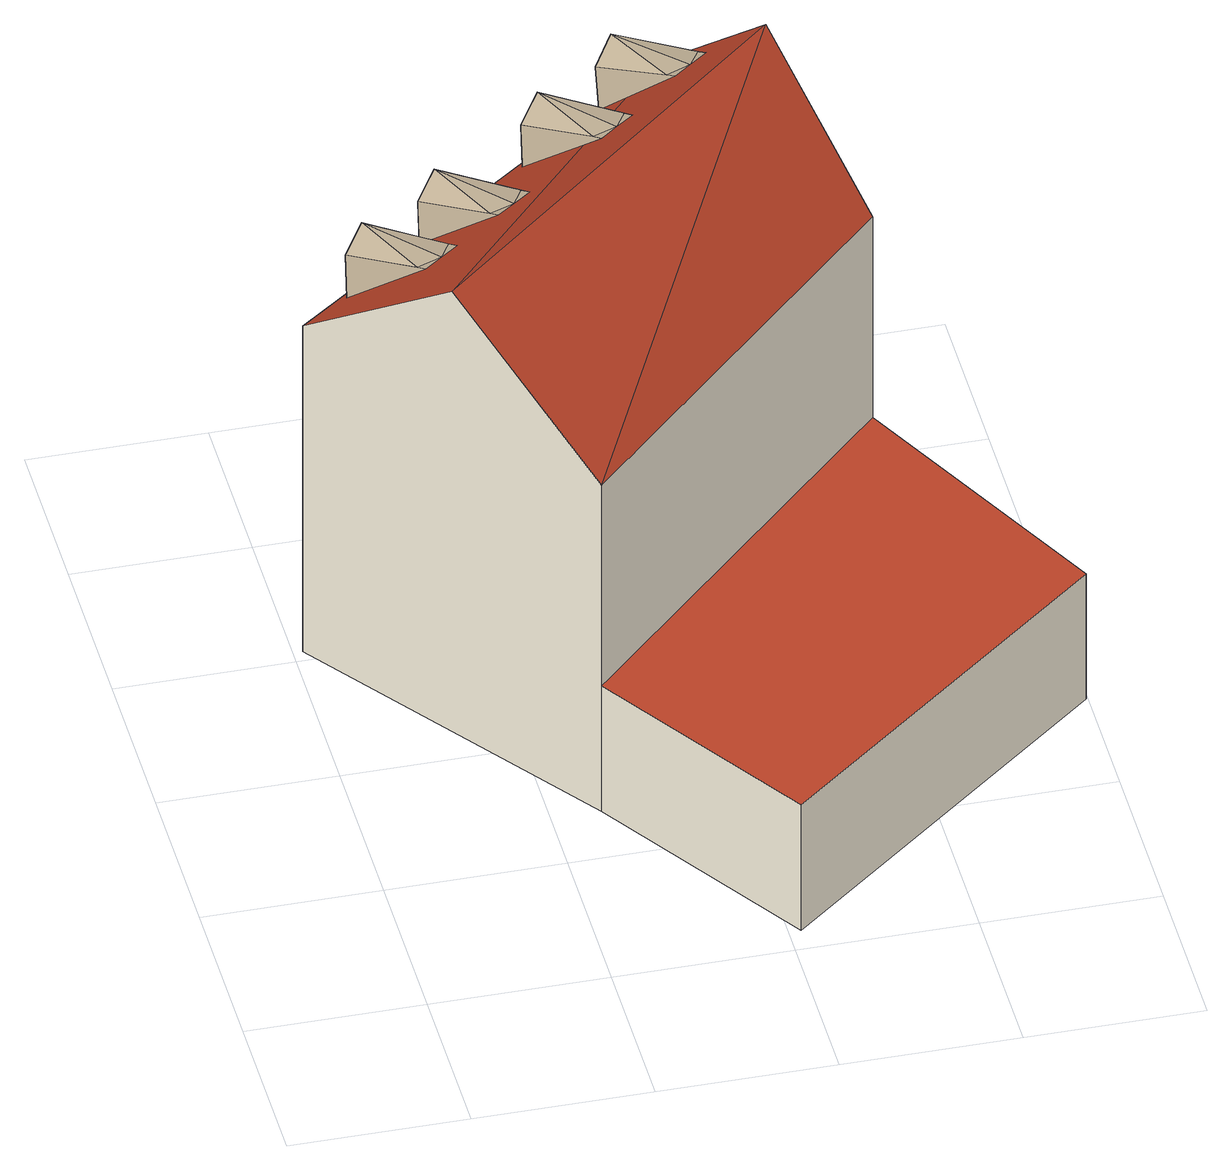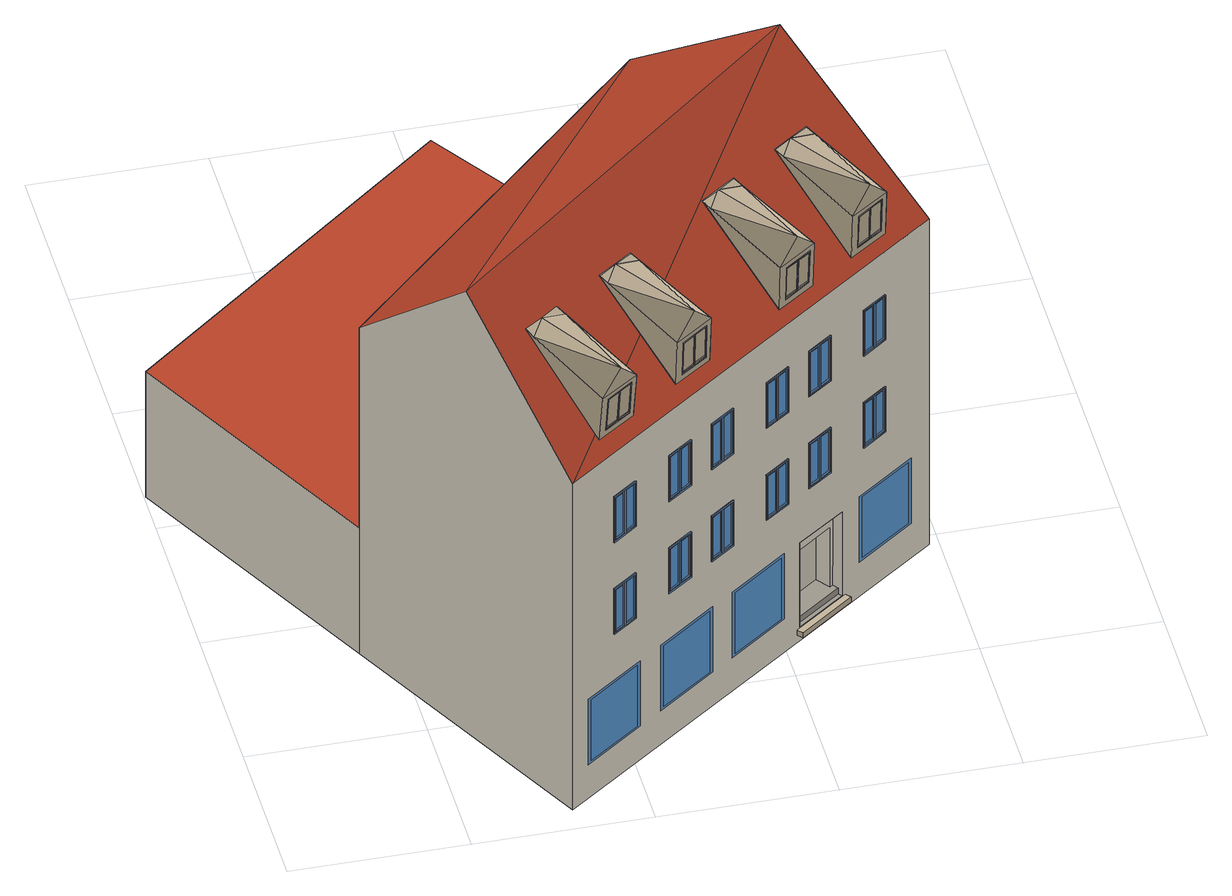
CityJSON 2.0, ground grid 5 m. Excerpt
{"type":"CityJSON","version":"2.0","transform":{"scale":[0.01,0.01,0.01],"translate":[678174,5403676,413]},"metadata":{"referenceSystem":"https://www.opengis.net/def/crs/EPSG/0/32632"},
"CityObjects":{
"building1":{"type":"Building","attributes":{"measuredHeight":14.84},"children":["building1-1","building1-2","building1-3","building1-4","building1-5"],"geometry":[{"type":"MultiSurface","lod":"3","boundaries":[[[0,1,2]],[[3,4,5,6]],[[7,0,8]],[[9,2,1]],[[2,8,0]],[[10,11,6,5]],[[12,10,5,4]],[[6,7,8,3]],[[11,13,1,0,7,6]],[[14,12,4,3]],[[8,2,9,15,14,3]],[[13,15,9,1],[16,17,18,19],[20,21,22,23],[24,25,26,27],[28,29,30,31],[32,33,34,35],[36,37,38,39],[40,41,42,43],[44,45,46,47],[48,49,50,51],[52,53,54,55],[56,57,58,59],[60,61,62,63],[64,65,66,67],[68,69,70,71],[72,73,74,75],[76,77,78,79],[80,81,82,83]],[[84,85,86,87]],[[88,89,90,91,92,93,85,84]],[[89,88,94,95]],[[19,18,96,97,93,92]],[[17,16,91,90,98,99]],[[71,70,69,68],[100,101,102,103]],[[101,100,103,102]],[[82,81,80,83],[104,105,106,107]],[[105,104,107,106]],[[76,79,78,77],[108,109,110,111]],[[109,108,111,110]],[[73,72,75,74],[112,113,114,115]],[[113,112,115,114]],[[116,117,118,119]],[[118,120,121,119]],[[122,123,124,125]],[[126,127,128,129]],[[121,120,130,131]],[[132,133,134,135],[130,120,124,123,136,137,118,117]],[[131,130,117,116]],[[137,124,120,118]],[[66,65,64,67],[138,139,129,128,140,141,127,126]],[[142,137,136,143]],[[139,144,145,129]],[[124,137,142,125]],[[135,67,66,132]],[[146,147,148,149]],[[128,150,151,140]],[[152,153,154,155]],[[156,157,151,150],[158,159,146,149]],[[67,135,134,64]],[[126,160,161,138]],[[65,133,132,66]],[[149,158,159,146]],[[129,145,160,126]],[[140,151,157,141]],[[133,65,64,134]],[[159,162,147,146]],[[143,122,125,142],[163,154,153,164]],[[141,157,156,127]],[[121,131,116,119],[148,165,162,147]],[[160,145,144,161],[152,166,167,155]],[[149,148,165,158]],[[158,165,162,159]],[[143,136,123,122]],[[152,166,167,155]],[[166,164,153,152]],[[138,161,144,139]],[[127,156,150,128]],[[168,169,170,171]],[[170,172,173,171]],[[174,175,176,177]],[[178,179,180,181]],[[173,172,182,183]],[[184,185,186,187],[182,172,176,175,188,189,170,169]],[[183,182,169,168]],[[189,176,172,170]],[[62,61,60,63],[190,191,181,180,192,193,179,178]],[[194,189,188,195]],[[191,196,197,181]],[[176,189,194,177]],[[187,63,62,184]],[[198,199,200,201]],[[180,202,203,192]],[[204,205,206,207]],[[208,209,203,202],[210,211,198,201]],[[63,187,186,60]],[[178,212,213,190]],[[61,185,184,62]],[[201,210,211,198]],[[181,197,212,178]],[[192,203,209,193]],[[185,61,60,186]],[[211,214,199,198]],[[195,174,177,194],[215,206,205,216]],[[193,209,208,179]],[[173,183,168,171],[200,217,214,199]],[[212,197,196,213],[204,218,219,207]],[[201,200,217,210]],[[210,217,214,211]],[[195,188,175,174]],[[204,218,219,207]],[[218,216,205,204]],[[190,213,196,191]],[[179,208,202,180]],[[220,221,222,223]],[[222,224,225,223]],[[226,227,228,229]],[[230,231,232,233]],[[225,224,234,235]],[[236,237,238,239],[234,224,228,227,240,241,222,221]],[[235,234,221,220]],[[241,228,224,222]],[[58,57,56,59],[242,243,233,232,244,245,231,230]],[[246,241,240,247]],[[243,248,249,233]],[[228,241,246,229]],[[239,59,58,236]],[[250,251,252,253]],[[232,254,255,244]],[[256,257,258,259]],[[260,261,255,254],[262,263,250,253]],[[59,239,238,56]],[[230,264,265,242]],[[57,237,236,58]],[[253,262,263,250]],[[233,249,264,230]],[[244,255,261,245]],[[237,57,56,238]],[[263,266,251,250]],[[247,226,229,246],[267,258,257,268]],[[245,261,260,231]],[[225,235,220,223],[252,269,266,251]],[[264,249,248,265],[256,270,271,259]],[[253,252,269,262]],[[262,269,266,263]],[[247,240,227,226]],[[256,270,271,259]],[[270,268,257,256]],[[242,265,248,243]],[[231,260,254,232]],[[272,273,274,275]],[[274,276,277,275]],[[278,279,280,281]],[[282,283,284,285]],[[277,276,286,287]],[[288,289,290,291],[286,276,280,279,292,293,274,273]],[[287,286,273,272]],[[293,280,276,274]],[[42,41,40,43],[294,295,285,284,296,297,283,282]],[[298,293,292,299]],[[295,300,301,285]],[[280,293,298,281]],[[291,43,42,288]],[[302,303,304,305]],[[284,306,307,296]],[[308,309,310,311]],[[312,313,307,306],[314,315,302,305]],[[43,291,290,40]],[[282,316,317,294]],[[41,289,288,42]],[[305,314,315,302]],[[285,301,316,282]],[[296,307,313,297]],[[289,41,40,290]],[[315,318,303,302]],[[299,278,281,298],[319,310,309,320]],[[297,313,312,283]],[[277,287,272,275],[304,321,318,303]],[[316,301,300,317],[308,322,323,311]],[[305,304,321,314]],[[314,321,318,315]],[[299,292,279,278]],[[308,322,323,311]],[[322,320,309,308]],[[294,317,300,295]],[[283,312,306,284]],[[324,325,326,327]],[[326,328,329,327]],[[330,331,332,333]],[[334,335,336,337]],[[329,328,338,339]],[[340,341,342,343],[338,328,332,331,344,345,326,325]],[[339,338,325,324]],[[345,332,328,326]],[[36,39,38,37],[346,347,337,336,348,349,335,334]],[[350,345,344,351]],[[347,352,353,337]],[[332,345,350,333]],[[343,37,36,340]],[[354,355,356,357]],[[336,358,359,348]],[[360,361,362,363]],[[364,365,359,358],[366,367,354,357]],[[37,343,342,38]],[[334,368,369,346]],[[39,341,340,36]],[[357,366,367,354]],[[337,353,368,334]],[[348,359,365,349]],[[341,39,38,342]],[[367,370,355,354]],[[351,330,333,350],[371,362,361,372]],[[349,365,364,335]],[[329,339,324,327],[356,373,370,355]],[[368,353,352,369],[360,374,375,363]],[[357,356,373,366]],[[366,373,370,367]],[[351,344,331,330]],[[360,374,375,363]],[[374,372,361,360]],[[346,369,352,347]],[[335,364,358,336]],[[376,377,378,379]],[[378,380,381,379]],[[382,383,384,385]],[[386,387,388,389]],[[381,380,390,391]],[[392,393,394,395],[390,380,384,383,396,397,378,377]],[[391,390,377,376]],[[397,384,380,378]],[[34,33,32,35],[398,399,389,388,400,401,387,386]],[[402,397,396,403]],[[399,404,405,389]],[[384,397,402,385]],[[395,35,34,392]],[[406,407,408,409]],[[388,410,411,400]],[[412,413,414,415]],[[416,417,411,410],[418,419,406,409]],[[35,395,394,32]],[[386,420,421,398]],[[33,393,392,34]],[[409,418,419,406]],[[389,405,420,386]],[[400,411,417,401]],[[393,33,32,394]],[[419,422,407,406]],[[403,382,385,402],[423,414,413,424]],[[401,417,416,387]],[[381,391,376,379],[408,425,422,407]],[[420,405,404,421],[412,426,427,415]],[[409,408,425,418]],[[418,425,422,419]],[[403,396,383,382]],[[412,426,427,415]],[[426,424,413,412]],[[398,421,404,399]],[[387,416,410,388]],[[428,429,430,431]],[[430,432,433,431]],[[434,435,436,437]],[[438,439,440,441]],[[433,432,442,443]],[[444,445,446,447],[442,432,436,435,448,449,430,429]],[[443,442,429,428]],[[449,436,432,430]],[[53,52,55,54],[450,451,441,440,452,453,439,438]],[[454,449,448,455]],[[451,456,457,441]],[[436,449,454,437]],[[447,54,53,444]],[[458,459,460,461]],[[440,462,463,452]],[[464,465,466,467]],[[468,469,463,462],[470,471,458,461]],[[54,447,446,55]],[[438,472,473,450]],[[52,445,444,53]],[[461,470,471,458]],[[441,457,472,438]],[[452,463,469,453]],[[445,52,55,446]],[[471,474,459,458]],[[455,434,437,454],[475,466,465,476]],[[453,469,468,439]],[[433,443,428,431],[460,477,474,459]],[[472,457,456,473],[464,478,479,467]],[[461,460,477,470]],[[470,477,474,471]],[[455,448,435,434]],[[464,478,479,467]],[[478,476,465,464]],[[450,473,456,451]],[[439,468,462,440]],[[480,481,482,483]],[[482,484,485,483]],[[486,487,488,489]],[[490,491,492,493]],[[485,484,494,495]],[[496,497,498,499],[494,484,488,487,500,501,482,481]],[[495,494,481,480]],[[501,488,484,482]],[[50,49,48,51],[502,503,493,492,504,505,491,490]],[[506,501,500,507]],[[503,508,509,493]],[[488,501,506,489]],[[499,51,50,496]],[[510,511,512,513]],[[492,514,515,504]],[[516,517,518,519]],[[520,521,515,514],[522,523,510,513]],[[51,499,498,48]],[[490,524,525,502]],[[49,497,496,50]],[[513,522,523,510]],[[493,509,524,490]],[[504,515,521,505]],[[497,49,48,498]],[[523,526,511,510]],[[507,486,489,506],[527,518,517,528]],[[505,521,520,491]],[[485,495,480,483],[512,529,526,511]],[[524,509,508,525],[516,530,531,519]],[[513,512,529,522]],[[522,529,526,523]],[[507,500,487,486]],[[516,530,531,519]],[[530,528,517,516]],[[502,525,508,503]],[[491,520,514,492]],[[532,533,534,535]],[[534,536,537,535]],[[538,539,540,541]],[[542,543,544,545]],[[537,536,546,547]],[[548,549,550,551],[546,536,540,539,552,553,534,533]],[[547,546,533,532]],[[553,540,536,534]],[[44,47,46,45],[554,555,545,544,556,557,543,542]],[[558,553,552,559]],[[555,560,561,545]],[[540,553,558,541]],[[551,45,44,548]],[[562,563,564,565]],[[544,566,567,556]],[[568,569,570,571]],[[572,573,567,566],[574,575,562,565]],[[45,551,550,46]],[[542,576,577,554]],[[47,549,548,44]],[[565,574,575,562]],[[545,561,576,542]],[[556,567,573,557]],[[549,47,46,550]],[[575,578,563,562]],[[559,538,541,558],[579,570,569,580]],[[557,573,572,543]],[[537,547,532,535],[564,581,578,563]],[[576,561,560,577],[568,582,583,571]],[[565,564,581,574]],[[574,581,578,575]],[[559,552,539,538]],[[568,582,583,571]],[[582,580,569,568]],[[554,577,560,555]],[[543,572,566,544]],[[584,585,586,587]],[[586,588,589,587]],[[590,591,592,593]],[[594,595,596,597]],[[589,588,598,599]],[[600,601,602,603],[598,588,592,591,604,605,586,585]],[[599,598,585,584]],[[605,592,588,586]],[[23,22,21,20],[606,607,597,596,608,609,595,594]],[[610,605,604,611]],[[607,612,613,597]],[[592,605,610,593]],[[603,20,23,600]],[[614,615,616,617]],[[596,618,619,608]],[[620,621,622,623]],[[624,625,619,618],[626,627,614,617]],[[20,603,602,21]],[[594,628,629,606]],[[22,601,600,23]],[[617,626,627,614]],[[597,613,628,594]],[[608,619,625,609]],[[601,22,21,602]],[[627,630,615,614]],[[611,590,593,610],[631,622,621,632]],[[609,625,624,595]],[[589,599,584,587],[616,633,630,615]],[[628,613,612,629],[620,634,635,623]],[[617,616,633,626]],[[626,633,630,627]],[[611,604,591,590]],[[620,634,635,623]],[[634,632,621,620]],[[606,629,612,607]],[[595,624,618,596]],[[636,637,638,639]],[[638,640,641,639]],[[642,643,644,645]],[[646,647,648,649]],[[641,640,650,651]],[[652,653,654,655],[650,640,644,643,656,657,638,637]],[[651,650,637,636]],[[657,644,640,638]],[[28,31,30,29],[658,659,649,648,660,661,647,646]],[[662,657,656,663]],[[659,664,665,649]],[[644,657,662,645]],[[655,29,28,652]],[[666,667,668,669]],[[648,670,671,660]],[[672,673,674,675]],[[676,677,671,670],[678,679,666,669]],[[29,655,654,30]],[[646,680,681,658]],[[31,653,652,28]],[[669,678,679,666]],[[649,665,680,646]],[[660,671,677,661]],[[653,31,30,654]],[[679,682,667,666]],[[663,642,645,662],[683,674,673,684]],[[661,677,676,647]],[[641,651,636,639],[668,685,682,667]],[[680,665,664,681],[672,686,687,675]],[[669,668,685,678]],[[678,685,682,679]],[[663,656,643,642]],[[672,686,687,675]],[[686,684,673,672]],[[658,681,664,659]],[[647,676,670,648]],[[688,689,690,691]],[[690,692,693,691]],[[694,695,696,697]],[[698,699,700,701]],[[693,692,702,703]],[[704,705,706,707],[702,692,696,695,708,709,690,689]],[[703,702,689,688]],[[709,696,692,690]],[[25,24,27,26],[710,711,701,700,712,713,699,698]],[[714,709,708,715]],[[711,716,717,701]],[[696,709,714,697]],[[707,26,25,704]],[[718,719,720,721]],[[700,722,723,712]],[[724,725,726,727]],[[728,729,723,722],[730,731,718,721]],[[26,707,706,27]],[[698,732,733,710]],[[24,705,704,25]],[[721,730,731,718]],[[701,717,732,698]],[[712,723,729,713]],[[705,24,27,706]],[[731,734,719,718]],[[715,694,697,714],[735,726,725,736]],[[713,729,728,699]],[[693,703,688,691],[720,737,734,719]],[[732,717,716,733],[724,738,739,727]],[[721,720,737,730]],[[730,737,734,731]],[[715,708,695,694]],[[724,738,739,727]],[[738,736,725,724]],[[710,733,716,711]],[[699,728,722,700]],[[14,15,13,11]],[[11,10,12,14]],[[87,86,95,94]],[[88,84,87,94]],[[16,19,92,91]],[[90,89,95,86,85,93,97,98]],[[99,98,97,96]],[[18,17,99,96]]],"semantics":{"surfaces":[{"type":"RoofSurface","klumMaterialClass":"Ceramic","klumMaterialIndex":"D201","materialUncertainty":0.3},{"type":"RoofSurface"},{"type":"WallSurface"},{"type":"WallSurface","klumMaterialClass":"Plaster","klumMaterialIndex":"I203","materialUncertainty":0.3},{"type":"WallSurface","klumMaterialClass":"Plaster","klumMaterialIndex":"I202","materialUncertainty":0.3},{"type":"Window","frameMaterialClass":"Plastic","paneMaterialClass":"Glass","frameMaterialUncertainty":0.5},{"type":"GroundSurface"},{"type":"WaterClosureSurface","materialUncertainty":1},{"type":"OuterCeilingSurface"},{"type":"OuterFloorSurface","klumMaterialClass":"Granite","klumMaterialIndex":"F106","materialUncertainty":0.3}],"values":[0,1,0,0,0,2,2,2,2,2,2,3,4,4,4,4,4,5,5,5,5,5,5,5,5,5,5,5,5,5,5,5,5,5,5,5,5,5,5,5,5,5,5,5,5,5,5,5,5,5,5,5,5,5,5,5,5,5,5,5,5,5,5,5,5,5,5,5,5,5,5,5,5,5,5,5,5,5,5,5,5,5,5,5,5,5,5,5,5,5,5,5,5,5,5,5,5,5,5,5,5,5,5,5,5,5,5,5,5,5,5,5,5,5,5,5,5,5,5,5,5,5,5,5,5,5,5,5,5,5,5,5,5,5,5,5,5,5,5,5,5,5,5,5,5,5,5,5,5,5,5,5,5,5,5,5,5,5,5,5,5,5,5,5,5,5,5,5,5,5,5,5,5,5,5,5,5,5,5,5,5,5,5,5,5,5,5,5,5,5,5,5,5,5,5,5,5,5,5,5,5,5,5,5,5,5,5,5,5,5,5,5,5,5,5,5,5,5,5,5,5,5,5,5,5,5,5,5,5,5,5,5,5,5,5,5,5,5,5,5,5,5,5,5,5,5,5,5,5,5,5,5,5,5,5,5,5,5,5,5,5,5,5,5,5,5,5,5,5,5,5,5,5,5,5,5,5,5,5,5,5,5,5,5,5,5,5,5,5,5,5,5,5,5,5,5,5,5,5,5,5,5,5,5,5,5,5,5,5,5,5,5,5,5,5,5,5,5,5,5,5,5,5,5,5,5,5,5,5,5,5,5,5,5,5,5,5,5,5,5,5,5,5,5,5,5,5,5,5,5,5,5,5,5,5,5,5,5,5,5,5,5,5,5,5,5,5,5,5,5,5,5,5,5,5,5,5,5,5,5,5,5,5,5,5,5,5,5,5,5,5,5,5,5,5,5,5,5,5,5,5,5,5,5,5,5,5,5,5,5,5,5,5,5,5,5,5,5,5,5,5,5,5,5,5,5,5,5,5,5,5,5,5,5,5,5,5,5,5,5,5,5,5,5,5,5,5,5,5,5,5,5,5,5,5,5,5,6,6,7,8,8,9,9,9]}}]},
"building1-1":{"type":"BuildingInstallation","attributes":{"@cityeditor:layer":"Unclassified.LoD3","relationToConstruction":"outside"},"parents":["building1"],"geometry":[{"type":"MultiSurface","lod":"3","boundaries":[[[740,741,742,743]],[[744,745,746,747]],[[748,749,750,751]],[[752,753,754,755]],[[747,746,756,757]],[[758,759,760,761]],[[762,763,764,765]],[[745,744,766,767]],[[764,763,768,769]],[[770,771,772]],[[773,774,740,743]],[[775,776,777,778]],[[779,780,765,762,781,782,755,754]],[[766,757,747,744]],[[783,784,785,786]],[[759,758,787,788]],[[789,790,774,773]],[[741,740,753,752]],[[782,791,752,755]],[[779,792,791,782,781,780]],[[793,794,761,760]],[[794,793,788,787]],[[781,780,769,768]],[[778,777,749,748]],[[767,766,757,756]],[[754,753,792,779]],[[762,781,768,763]],[[795,796,797,798]],[[786,785,796,795]],[[742,741,790,789]],[[751,750,776,775]],[[775,783,786,751]],[[798,797,784,783]],[[765,764,769,780]],[[799,800,801,772]],[[802,770,803,804]],[[804,805,802]],[[800,799,805]],[[771,799,772]],[[799,771,805]],[[802,771,770]],[[771,802,805]],[[750,749,777,776],[744,766,757,747]],[[797,796,785,784],[763,768,769,764]],[[789,773,743,742],[746,745,767,756]],[[787,758,761,794],[792,753,740,774,790,741,752,791]],[[788,759,760,793],[778,748,751,786,795,798,783,775]],[[801,803,770,772],[788,793,760,759]]]}]},
"building1-2":{"type":"BuildingInstallation","attributes":{"@cityeditor:layer":"Unclassified.LoD3","relationToConstruction":"outside"},"parents":["building1"],"geometry":[{"type":"MultiSurface","lod":"3","boundaries":[[[806,807,808,809]],[[810,811,812,813]],[[814,815,816,817]],[[818,819,820,821]],[[813,812,822,823]],[[824,825,826,827]],[[828,829,830,831]],[[811,810,832,833]],[[830,829,834,835]],[[836,837,838]],[[839,840,806,809]],[[841,842,843,844]],[[845,846,831,828,847,848,821,820]],[[832,823,813,810]],[[849,850,851,852]],[[825,824,853,854]],[[855,856,840,839]],[[807,806,819,818]],[[848,857,818,821]],[[845,858,857,848,847,846]],[[859,860,827,826]],[[860,859,854,853]],[[847,846,835,834]],[[844,843,815,814]],[[833,832,823,822]],[[820,819,858,845]],[[828,847,834,829]],[[861,862,863,864]],[[852,851,862,861]],[[808,807,856,855]],[[817,816,842,841]],[[841,849,852,817]],[[864,863,850,849]],[[831,830,835,846]],[[865,866,867,868,869]],[[870,868,867,838]],[[871,836,866,865]],[[865,869,871]],[[868,870,869]],[[837,870,838]],[[870,837,869]],[[836,871,869,870,838]],[[871,837,836]],[[837,871,869]],[[816,815,843,842],[810,832,823,813]],[[863,862,851,850],[829,834,835,830]],[[855,839,809,808],[812,811,833,822]],[[853,824,827,860],[858,819,806,840,856,807,818,857]],[[854,825,826,859],[844,814,817,852,861,864,849,841]],[[867,866,836,838],[854,859,826,825]]]}]},
"building1-3":{"type":"BuildingInstallation","attributes":{"@cityeditor:layer":"Unclassified.LoD3","relationToConstruction":"outside"},"parents":["building1"],"geometry":[{"type":"MultiSurface","lod":"3","boundaries":[[[872,873,874,875]],[[876,877,878,879]],[[880,881,882,883]],[[884,885,886,887]],[[879,878,888,889]],[[890,891,892,893]],[[894,895,896,897]],[[877,876,898,899]],[[896,895,900,901]],[[902,903,904]],[[905,906,872,875]],[[907,908,909,910]],[[911,912,897,894,913,914,887,886]],[[898,889,879,876]],[[915,916,917,918]],[[891,890,919,920]],[[921,922,906,905]],[[873,872,885,884]],[[914,923,884,887]],[[911,924,923,914,913,912]],[[925,926,893,892]],[[926,925,920,919]],[[913,912,901,900]],[[910,909,881,880]],[[899,898,889,888]],[[886,885,924,911]],[[894,913,900,895]],[[927,928,929,930]],[[918,917,928,927]],[[874,873,922,921]],[[883,882,908,907]],[[907,915,918,883]],[[930,929,916,915]],[[897,896,901,912]],[[931,932,933,934,935]],[[936,934,933,904]],[[937,902,932,931]],[[931,935,937]],[[934,936,935]],[[903,936,904]],[[936,903,935]],[[902,937,935,936,904]],[[937,903,902]],[[903,937,935]],[[882,881,909,908],[876,898,889,879]],[[929,928,917,916],[895,900,901,896]],[[921,905,875,874],[878,877,899,888]],[[919,890,893,926],[924,885,872,906,922,873,884,923]],[[920,891,892,925],[910,880,883,918,927,930,915,907]],[[933,932,902,904],[920,925,892,891]]]}]},
"building1-4":{"type":"BuildingInstallation","attributes":{"@cityeditor:layer":"Unclassified.LoD3","relationToConstruction":"outside"},"parents":["building1"],"geometry":[{"type":"MultiSurface","lod":"3","boundaries":[[[938,939,940,941]],[[942,943,944,945]],[[946,947,948,949]],[[950,951,952,953]],[[945,944,954,955]],[[956,957,958,959]],[[960,961,962,963]],[[943,942,964,965]],[[962,961,966,967]],[[968,969,970]],[[971,972,938,941]],[[973,974,975,976]],[[977,978,963,960,979,980,953,952]],[[964,955,945,942]],[[981,982,983,984]],[[957,956,985,986]],[[987,988,972,971]],[[939,938,951,950]],[[980,989,950,953]],[[977,990,989,980,979,978]],[[991,992,959,958]],[[992,991,986,985]],[[979,978,967,966]],[[976,975,947,946]],[[965,964,955,954]],[[952,951,990,977]],[[960,979,966,961]],[[993,994,995,996]],[[984,983,994,993]],[[940,939,988,987]],[[949,948,974,973]],[[973,981,984,949]],[[996,995,982,981]],[[963,962,967,978]],[[997,998,999,1000,1001]],[[1002,1000,999,970]],[[1003,968,998,997]],[[997,1001,1003]],[[1000,1002,1001]],[[969,1002,970]],[[1002,969,1001]],[[968,1003,1001,1002,970]],[[1003,969,968]],[[969,1003,1001]],[[948,947,975,974],[942,964,955,945]],[[995,994,983,982],[961,966,967,962]],[[987,971,941,940],[944,943,965,954]],[[985,956,959,992],[990,951,938,972,988,939,950,989]],[[986,957,958,991],[976,946,949,984,993,996,981,973]],[[999,998,968,970],[986,991,958,957]]]}]},
"building1-5":{"type":"BuildingInstallation","attributes":{"klumMaterialClass":"Granite","klumMaterialIndex":"F106","materialUncertainty":0.3,"relationToConstruction":"outside"},"parents":["building1"],"geometry":[{"type":"MultiSurface","lod":"3","boundaries":[[[1004,1005,1006,1007]],[[1005,1008,1009,1006]],[[1004,1010,1008,1005]],[[1010,1004,1007,1011]],[[1011,1007,1006,1009]],[[1008,1010,1011,1009]]]}]}
},
"vertices":[
[1401,2029,1574],[1204,2418,1188],[333,1115,1574],[638,694,513],[1034,79,513],[1994,862,513],[1599,1640,513],[1599,1640,1188],[638,694,1188],[27,1537,1188],[1994,862,90],[1599,1640,90],[1034,79,90],[1204,2418,90],[638,694,90],[27,1537,90],[314,1752,419],[314,1752,136],[454,1856,136],[454,1856,419],[994,2261,886],[1066,2315,886],[1066,2315,1040],[994,2261,1040],[885,2179,1040],[812,2125,1040],[812,2125,886],[885,2179,886],[672,2020,1040],[672,2020,886],[744,2074,886],[744,2074,1040],[563,1938,888],[563,1938,1041],[491,1884,1041],[491,1884,888],[351,1779,1041],[351,1779,888],[423,1833,888],[423,1833,1041],[242,1698,888],[242,1698,1041],[170,1644,1041],[170,1644,888],[994,2261,730],[994,2261,576],[1066,2315,576],[1066,2315,730],[885,2179,576],[885,2179,730],[812,2125,730],[812,2125,576],[744,2074,730],[672,2020,730],[672,2020,576],[744,2074,576],[563,1938,578],[563,1938,731],[491,1884,731],[491,1884,578],[423,1833,578],[423,1833,731],[351,1779,731],[351,1779,578],[242,1698,578],[242,1698,731],[170,1644,731],[170,1644,578],[1153,2380,203],[1153,2380,423],[981,2251,423],[981,2251,203],[741,2071,423],[741,2071,203],[913,2200,203],[913,2200,423],[506,1895,203],[678,2024,203],[678,2024,423],[506,1895,423],[258,1710,426],[86,1581,426],[86,1581,206],[258,1710,206],[463,1822,357],[463,1822,155],[493,1783,155],[493,1783,357],[342,1732,357],[342,1732,155],[334,1726,155],[334,1726,419],[473,1830,419],[473,1830,155],[372,1693,357],[372,1693,155],[461,1846,136],[461,1846,155],[322,1742,155],[322,1742,136],[1143,2373,415],[991,2259,415],[991,2259,210],[1143,2373,210],[248,1702,418],[96,1588,418],[96,1588,214],[248,1702,214],[668,2017,415],[516,1903,415],[516,1903,210],[668,2017,210],[903,2193,415],[751,2079,415],[751,2079,210],[903,2193,210],[244,1689,582],[245,1687,582],[214,1664,582],[213,1666,582],[214,1664,727],[213,1666,727],[178,1640,727],[179,1638,727],[210,1661,727],[209,1663,727],[204,1669,727],[208,1672,727],[208,1672,582],[204,1669,582],[245,1687,727],[244,1689,727],[176,1636,731],[248,1690,731],[248,1690,578],[176,1636,578],[179,1638,582],[210,1661,582],[173,1646,727],[173,1646,582],[239,1695,582],[239,1695,727],[209,1663,582],[178,1640,582],[175,1644,582],[206,1667,582],[237,1690,720],[240,1686,720],[217,1669,720],[214,1673,720],[210,1670,582],[241,1693,582],[202,1664,589],[205,1660,589],[182,1643,589],[179,1647,589],[210,1670,727],[241,1693,727],[214,1673,589],[237,1690,589],[206,1667,727],[175,1644,727],[240,1686,589],[182,1643,720],[205,1660,720],[217,1669,589],[202,1664,720],[179,1647,720],[425,1825,582],[426,1823,582],[395,1800,582],[393,1802,582],[395,1800,726],[393,1802,726],[358,1775,726],[360,1773,726],[391,1797,726],[389,1799,726],[385,1805,726],[389,1808,726],[389,1808,582],[385,1805,582],[426,1823,726],[425,1825,726],[357,1771,731],[429,1825,731],[429,1825,578],[357,1771,578],[360,1773,582],[391,1797,582],[354,1781,726],[354,1781,582],[420,1831,582],[420,1831,726],[389,1799,582],[358,1775,582],[355,1779,582],[386,1803,582],[418,1826,720],[421,1822,720],[397,1805,720],[394,1809,720],[390,1806,582],[422,1829,582],[382,1800,589],[385,1796,589],[362,1778,589],[359,1782,589],[390,1806,726],[422,1829,726],[394,1809,589],[418,1826,589],[386,1803,726],[355,1779,726],[421,1822,589],[362,1778,720],[385,1796,720],[397,1805,589],[382,1800,720],[359,1782,720],[565,1930,582],[566,1928,582],[535,1905,582],[534,1907,582],[535,1905,726],[534,1907,726],[498,1880,726],[500,1878,726],[531,1902,726],[530,1904,726],[525,1910,726],[529,1913,726],[529,1913,582],[525,1910,582],[566,1928,726],[565,1930,726],[497,1876,731],[569,1930,731],[569,1930,578],[497,1876,578],[500,1878,582],[531,1902,582],[494,1886,726],[494,1886,582],[560,1936,582],[560,1936,726],[530,1904,582],[498,1880,582],[495,1884,582],[527,1908,582],[558,1931,720],[561,1927,720],[538,1910,720],[535,1914,720],[531,1911,582],[562,1934,582],[523,1905,589],[526,1901,589],[502,1883,589],[499,1887,589],[531,1911,726],[562,1934,726],[535,1914,589],[558,1931,589],[527,1908,726],[495,1884,726],[561,1927,589],[502,1883,720],[526,1901,720],[538,1910,589],[523,1905,720],[499,1887,720],[244,1689,892],[245,1687,892],[214,1664,892],[213,1666,892],[214,1664,1037],[213,1666,1037],[178,1640,1037],[179,1638,1037],[210,1661,1037],[209,1663,1037],[204,1669,1037],[208,1672,1037],[208,1672,892],[204,1669,892],[245,1687,1037],[244,1689,1037],[176,1636,1041],[248,1690,1041],[248,1690,888],[176,1636,888],[179,1638,892],[210,1661,892],[173,1646,1037],[173,1646,892],[239,1695,892],[239,1695,1037],[209,1663,892],[178,1640,892],[175,1644,892],[206,1667,892],[237,1690,1030],[240,1686,1030],[217,1669,1030],[214,1673,1030],[210,1670,892],[241,1693,892],[202,1664,899],[205,1660,899],[182,1643,899],[179,1647,899],[210,1670,1037],[241,1693,1037],[214,1673,899],[237,1690,899],[206,1667,1037],[175,1644,1037],[240,1686,899],[182,1643,1030],[205,1660,1030],[217,1669,899],[202,1664,1030],[179,1647,1030],[425,1825,892],[426,1823,892],[395,1800,892],[393,1802,892],[395,1800,1036],[393,1802,1036],[358,1775,1036],[360,1773,1036],[391,1797,1036],[389,1799,1036],[385,1805,1036],[389,1808,1036],[389,1808,892],[385,1805,892],[426,1823,1036],[425,1825,1036],[357,1771,1041],[429,1825,1041],[429,1825,888],[357,1771,888],[360,1773,892],[391,1797,892],[354,1781,1036],[354,1781,892],[420,1831,892],[420,1831,1036],[389,1799,892],[358,1775,892],[355,1779,892],[386,1803,892],[418,1826,1030],[421,1822,1030],[397,1805,1030],[394,1809,1030],[390,1806,892],[422,1829,892],[382,1800,899],[385,1796,899],[362,1778,899],[359,1782,899],[390,1806,1036],[422,1829,1036],[394,1809,899],[418,1826,899],[386,1803,1036],[355,1779,1036],[421,1822,899],[362,1778,1030],[385,1796,1030],[397,1805,899],[382,1800,1030],[359,1782,1030],[565,1930,892],[566,1928,892],[535,1905,892],[534,1907,892],[535,1905,1036],[534,1907,1036],[498,1880,1036],[500,1878,1036],[531,1902,1036],[530,1904,1036],[525,1910,1036],[529,1913,1036],[529,1913,892],[525,1910,892],[566,1928,1036],[565,1930,1036],[497,1876,1041],[569,1930,1041],[569,1930,888],[497,1876,888],[500,1878,892],[531,1902,892],[494,1886,1036],[494,1886,892],[560,1936,892],[560,1936,1036],[530,1904,892],[498,1880,892],[495,1884,892],[527,1908,892],[558,1931,1030],[561,1927,1030],[538,1910,1030],[535,1914,1030],[531,1911,892],[562,1934,892],[523,1905,899],[526,1901,899],[502,1883,899],[499,1887,899],[531,1911,1036],[562,1934,1036],[535,1914,899],[558,1931,899],[527,1908,1036],[495,1884,1036],[561,1927,899],[502,1883,1030],[526,1901,1030],[538,1910,899],[523,1905,1030],[499,1887,1030],[746,2066,581],[748,2064,581],[716,2041,581],[715,2042,581],[716,2041,725],[715,2042,725],[680,2016,725],[681,2014,725],[712,2038,725],[711,2039,725],[706,2046,725],[710,2049,725],[710,2049,581],[706,2046,581],[748,2064,725],[746,2066,725],[678,2012,730],[751,2066,730],[751,2066,576],[678,2012,576],[681,2014,581],[712,2038,581],[676,2022,725],[676,2022,581],[742,2072,581],[742,2072,725],[711,2039,581],[680,2016,581],[677,2020,581],[708,2043,581],[739,2067,719],[742,2063,719],[719,2046,719],[716,2050,719],[712,2046,581],[743,2070,581],[704,2041,588],[707,2037,588],[684,2019,588],[681,2023,588],[712,2046,725],[743,2070,725],[716,2050,588],[739,2067,588],[708,2043,725],[677,2020,725],[742,2063,588],[684,2019,719],[707,2037,719],[719,2046,588],[704,2041,719],[681,2023,719],[886,2171,581],[888,2169,581],[857,2145,581],[855,2147,581],[857,2145,725],[855,2147,725],[820,2121,725],[821,2119,725],[853,2142,725],[851,2144,725],[847,2150,725],[851,2153,725],[851,2153,581],[847,2150,581],[888,2169,725],[886,2171,725],[818,2117,730],[891,2171,730],[891,2171,576],[818,2117,576],[821,2119,581],[853,2142,581],[815,2127,725],[815,2127,581],[882,2177,581],[882,2177,725],[851,2144,581],[820,2121,581],[817,2125,581],[848,2148,581],[879,2172,719],[882,2168,719],[859,2150,719],[856,2154,719],[852,2151,581],[883,2175,581],[844,2145,588],[847,2141,588],[824,2124,588],[821,2128,588],[852,2151,725],[883,2175,725],[856,2154,588],[879,2172,588],[848,2148,725],[817,2125,725],[882,2168,588],[824,2124,719],[847,2141,719],[859,2150,588],[844,2145,719],[821,2128,719],[1068,2307,581],[1069,2305,581],[1038,2282,581],[1037,2283,581],[1038,2282,725],[1037,2283,725],[1002,2257,725],[1003,2255,725],[1034,2279,725],[1033,2280,725],[1028,2287,725],[1032,2289,725],[1032,2289,581],[1028,2287,581],[1069,2305,725],[1068,2307,725],[1000,2253,730],[1072,2307,730],[1072,2307,576],[1000,2253,576],[1003,2255,581],[1034,2279,581],[997,2263,725],[997,2263,581],[1063,2313,581],[1063,2313,725],[1033,2280,581],[1002,2257,581],[999,2261,581],[1030,2284,581],[1061,2308,719],[1064,2304,719],[1041,2287,719],[1038,2291,719],[1034,2288,581],[1065,2311,581],[1026,2282,587],[1029,2278,587],[1006,2260,587],[1003,2264,587],[1034,2288,725],[1065,2311,725],[1038,2291,587],[1061,2308,587],[1030,2284,725],[999,2261,725],[1064,2304,587],[1006,2260,719],[1029,2278,719],[1041,2287,587],[1026,2282,719],[1003,2264,719],[1068,2307,891],[1069,2305,891],[1038,2282,891],[1037,2283,891],[1038,2282,1035],[1037,2283,1035],[1002,2257,1035],[1003,2255,1035],[1034,2279,1035],[1033,2280,1035],[1028,2287,1035],[1032,2289,1035],[1032,2289,891],[1028,2287,891],[1069,2305,1035],[1068,2307,1035],[1000,2253,1040],[1072,2307,1040],[1072,2307,886],[1000,2253,886],[1003,2255,891],[1034,2279,891],[997,2263,1035],[997,2263,891],[1063,2313,891],[1063,2313,1035],[1033,2280,891],[1002,2257,891],[999,2261,891],[1030,2284,891],[1061,2308,1029],[1064,2304,1029],[1041,2287,1029],[1038,2291,1029],[1034,2288,891],[1065,2311,891],[1026,2282,897],[1029,2278,897],[1006,2260,897],[1003,2264,897],[1034,2288,1035],[1065,2311,1035],[1038,2291,897],[1061,2308,897],[1030,2284,1035],[999,2261,1035],[1064,2304,897],[1006,2260,1029],[1029,2278,1029],[1041,2287,897],[1026,2282,1029],[1003,2264,1029],[746,2066,891],[748,2064,891],[716,2041,891],[715,2042,891],[716,2041,1035],[715,2042,1035],[680,2016,1035],[681,2014,1035],[712,2038,1035],[711,2039,1035],[706,2046,1035],[710,2049,1035],[710,2049,891],[706,2046,891],[748,2064,1035],[746,2066,1035],[678,2012,1040],[751,2066,1040],[751,2066,886],[678,2012,886],[681,2014,891],[712,2038,891],[676,2022,1035],[676,2022,891],[742,2072,891],[742,2072,1035],[711,2039,891],[680,2016,891],[677,2020,891],[708,2043,891],[739,2067,1029],[742,2063,1029],[719,2046,1029],[716,2050,1029],[712,2046,891],[743,2070,891],[704,2041,897],[707,2037,897],[684,2019,897],[681,2023,897],[712,2046,1035],[743,2070,1035],[716,2050,897],[739,2067,897],[708,2043,1035],[677,2020,1035],[742,2063,897],[684,2019,1029],[707,2037,1029],[719,2046,897],[704,2041,1029],[681,2023,1029],[886,2171,891],[888,2169,891],[857,2145,891],[855,2147,891],[857,2145,1035],[855,2147,1035],[820,2121,1035],[821,2119,1035],[853,2142,1035],[851,2144,1035],[847,2150,1035],[851,2153,1035],[851,2153,891],[847,2150,891],[888,2169,1035],[886,2171,1035],[818,2117,1040],[891,2171,1040],[891,2171,886],[818,2117,886],[821,2119,891],[853,2142,891],[815,2127,1035],[815,2127,891],[882,2177,891],[882,2177,1035],[851,2144,891],[820,2121,891],[817,2125,891],[848,2148,891],[879,2172,1029],[882,2168,1029],[859,2150,1029],[856,2154,1029],[852,2151,891],[883,2175,891],[844,2145,897],[847,2141,897],[824,2124,897],[821,2128,897],[852,2151,1035],[883,2175,1035],[856,2154,897],[879,2172,897],[848,2148,1035],[817,2125,1035],[882,2168,897],[824,2124,1029],[847,2141,1029],[859,2150,897],[844,2145,1029],[821,2128,1029],
[1042,2247,1345],[1047,2241,1243],[1045,2243,1243],[1041,2249,1345],[1006,2221,1247],[1009,2217,1248],[1005,2222,1341],[1002,2226,1340],[1004,2222,1243],[1006,2220,1243],[1042,2247,1243],[1041,2249,1243],[1048,2242,1243],[1043,2248,1345],[1042,2250,1345],[1047,2244,1243],[1040,2248,1341],[1037,2252,1340],[1082,2277,1349],[1076,2285,1348],[1081,2278,1239],[1087,2270,1240],[1047,2245,1248],[1044,2249,1247],[1040,2254,1340],[1043,2250,1341],[1041,2246,1247],[1044,2242,1248],[1080,2275,1247],[1076,2281,1340],[983,2218,1362],[1036,2263,1429],[1095,2300,1364],[1004,2222,1345],[1005,2220,1346],[1036,2255,1345],[1038,2253,1345],[1001,2226,1345],[999,2228,1345],[1079,2277,1345],[1079,2277,1341],[1083,2271,1248],[1083,2271,1243],[1037,2256,1345],[1039,2254,1345],[1044,2248,1243],[1042,2250,1243],[1004,2219,1349],[998,2227,1348],[1008,2216,1243],[1010,2214,1243],[1085,2269,1243],[1080,2275,1345],[1003,2221,1239],[1009,2213,1240],[1080,2278,1242],[1081,2276,1243],[1076,2282,1345],[1075,2284,1345],[1236,2108,1452],[1253,2085,1463],[1102,2292,1222],[1132,2031,1451],[991,2210,1221],[1150,2009,1462],[1201,2047,1462],
[453,1805,1339],[455,1803,1237],[454,1805,1237],[452,1807,1339],[415,1783,1241],[418,1779,1241],[416,1781,1335],[413,1785,1334],[413,1784,1236],[414,1782,1237],[451,1809,1236],[449,1811,1236],[457,1804,1237],[455,1806,1339],[453,1808,1339],[455,1806,1237],[451,1806,1334],[448,1810,1334],[493,1835,1342],[487,1843,1342],[489,1840,1233],[495,1832,1233],[456,1807,1241],[453,1811,1241],[451,1813,1334],[454,1809,1334],[450,1808,1241],[452,1804,1241],[489,1837,1241],[487,1839,1334],[395,1775,1357],[450,1818,1423],[507,1858,1358],[415,1780,1339],[417,1778,1339],[447,1813,1339],[449,1811,1339],[412,1784,1339],[411,1786,1339],[490,1835,1339],[490,1835,1334],[492,1833,1241],[492,1833,1236],[449,1814,1339],[450,1812,1339],[452,1810,1236],[451,1812,1236],[415,1777,1343],[409,1785,1342],[417,1778,1237],[419,1776,1237],[493,1831,1237],[492,1833,1339],[412,1783,1233],[417,1775,1233],[488,1839,1236],[490,1837,1236],[488,1840,1339],[486,1842,1339],[564,1563,1444],[399,1773,1214],[510,1855,1215],[667,1639,1445],[616,1601,1444],[650,1663,1435],[546,1586,1434],
[216,1632,1336],[218,1629,1233],[216,1631,1233],[214,1633,1336],[177,1609,1238],[180,1605,1238],[179,1607,1331],[176,1611,1331],[175,1610,1233],[177,1608,1233],[213,1635,1233],[212,1637,1233],[219,1630,1233],[217,1632,1336],[215,1634,1336],[217,1632,1233],[213,1632,1331],[210,1636,1331],[255,1661,1339],[249,1669,1339],[252,1666,1230],[257,1658,1230],[218,1633,1238],[215,1637,1238],[214,1639,1331],[217,1635,1331],[212,1634,1238],[215,1630,1238],[251,1663,1238],[249,1665,1331],[158,1602,1353],[212,1644,1420],[269,1684,1354],[177,1606,1336],[179,1604,1336],[210,1639,1335],[211,1637,1336],[175,1610,1336],[173,1612,1336],[252,1662,1336],[252,1662,1331],[254,1659,1238],[254,1659,1233],[211,1640,1335],[212,1638,1336],[214,1636,1233],[213,1638,1233],[178,1604,1339],[172,1612,1339],[179,1604,1233],[181,1602,1233],[256,1657,1233],[254,1660,1336],[174,1609,1230],[180,1601,1230],[251,1666,1233],[252,1664,1233],[250,1666,1335],[248,1668,1335],[326,1389,1440],[161,1599,1211],[273,1681,1212],[430,1466,1441],[378,1427,1441],[412,1489,1432],[308,1412,1431],
[793,2056,1343],[795,2054,1240],[794,2056,1240],[792,2058,1343],[755,2034,1245],[758,2030,1245],[756,2032,1338],[753,2036,1338],[753,2035,1240],[754,2033,1240],[791,2060,1240],[789,2062,1240],[796,2055,1240],[794,2057,1343],[793,2059,1343],[795,2057,1240],[791,2057,1338],[788,2061,1338],[833,2086,1346],[827,2094,1346],[829,2091,1236],[835,2083,1237],[796,2058,1245],[793,2062,1245],[791,2064,1338],[794,2060,1338],[789,2059,1245],[792,2055,1245],[828,2088,1244],[827,2090,1338],[735,2026,1360],[790,2069,1427],[847,2109,1361],[755,2031,1343],[756,2029,1343],[787,2064,1342],[789,2062,1342],[752,2035,1343],[751,2037,1342],[830,2086,1342],[830,2086,1338],[832,2084,1245],[832,2084,1240],[789,2065,1342],[790,2063,1342],[792,2061,1240],[790,2063,1240],[755,2028,1346],[749,2036,1346],[757,2029,1240],[758,2027,1240],[833,2082,1240],[831,2084,1343],[751,2034,1237],[757,2026,1237],[828,2091,1240],[829,2088,1240],[827,2091,1342],[826,2093,1342],[904,1814,1447],[739,2024,1218],[850,2106,1219],[1007,1890,1448],[955,1852,1448],[990,1914,1439],[885,1837,1438],
[451,1881,118],[451,1881,135],[464,1864,135],[464,1864,118],[292,1762,135],[305,1745,135],[292,1762,118],[305,1745,118]
]}
